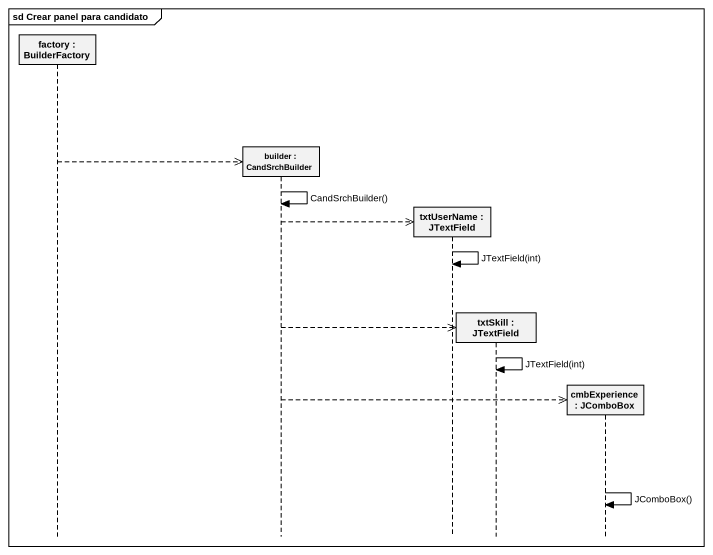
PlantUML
@startuml
mainframe sd Crear panel para candidato
hide footbox
participant "factory : BuilderFactory" as factory
participant "builder : CandSrchBuilder" as builder
participant "txtUserName : JTextField" as txtUserName
participant "txtSkill : JTextField" as txtSkill
participant "cmbExperience : JComboBox" as cmbExperience

factory -->> builder **
builder -> builder : CandSrchBuilder()
builder -->> txtUserName **
txtUserName -> txtUserName : JTextField(int)
builder -->> txtSkill **
txtSkill -> txtSkill : JTextField(int)
builder -->> cmbExperience **
cmbExperience -> cmbExperience : JComboBox()
@enduml
